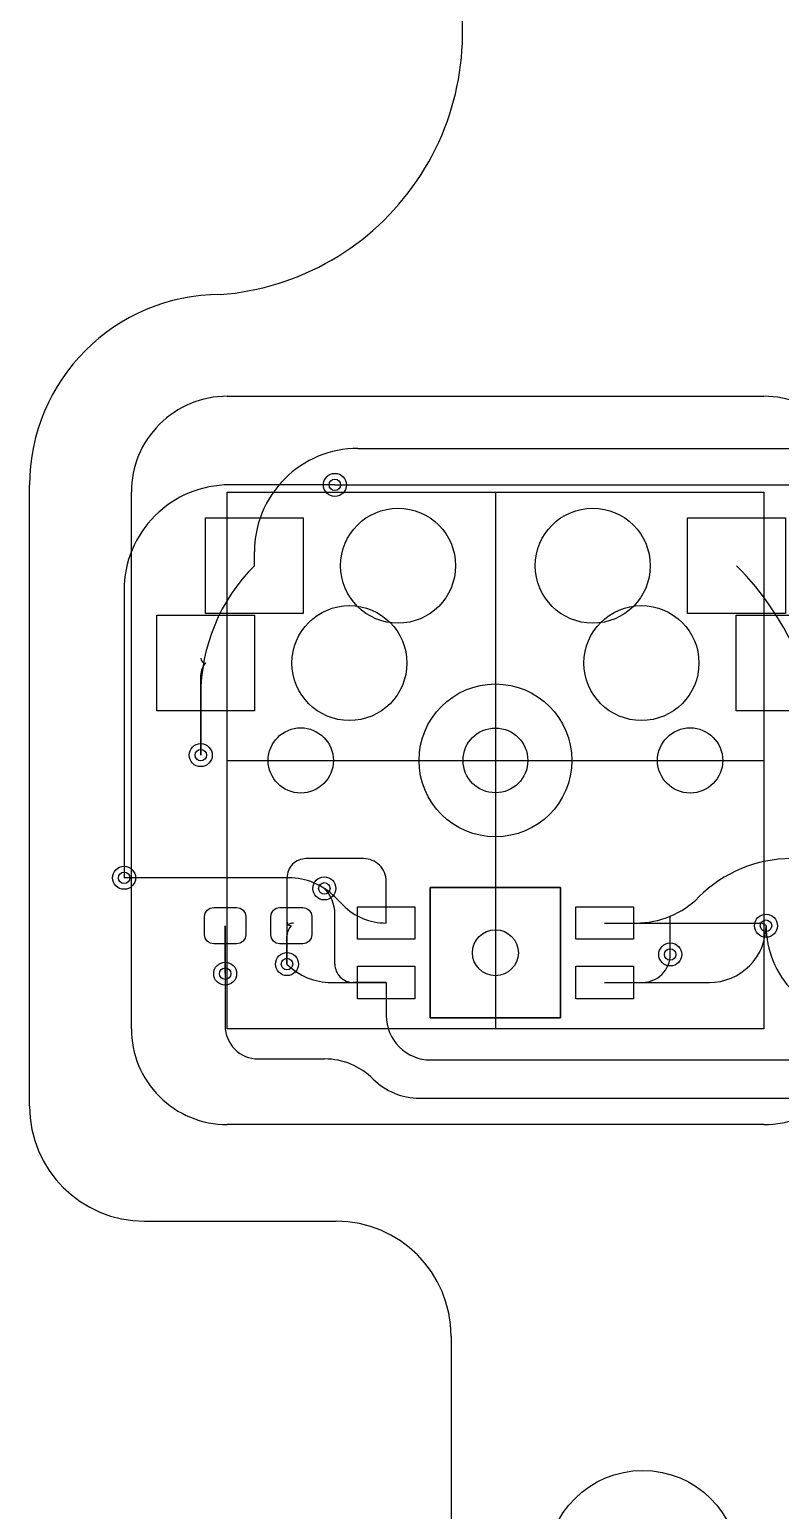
# Model space of a CAD drawing. Header units: millimetres. Extents: x -220 to 263, y -14 to 135.
# Drawn here: x -215 to -195.41, y 18.46 to 57.08 of the extents above; entities that cross this region are included whole.
import ezdxf

# ---------------------------------------------------------------- set-up
doc = ezdxf.new("R2010")
doc.units = ezdxf.units.MM
doc.layers.get('0').update_dxf_attribs({"color": 96, "lineweight": 25, "true_color": 0x008000})
for name, color, linetype, lineweight, true_color in [('livello 1', 18, 'Continuous', 25, 0x000000), ('livello 2', 18, 'Continuous', 25, 0x000000), ('livello 5', 18, 'Continuous', 25, 0x000000)]:
    doc.layers.add(name, color=color, linetype=linetype, lineweight=lineweight, true_color=true_color)

msp = doc.modelspace()

# ---------------------------------------------------------------- linework, layer by layer
at = {"flags": 128}
for points in [[(-215, 29), (-215, 45.196)], [(-212, 26), (-207, 26)], [(-204, 23), (-204, 18)]]:
    msp.add_lwpolyline(points, dxfattribs=at)
for centre, radius in [((-202.845, 38.019), 0.845), ((-199, 17), 2.5)]:
    msp.add_circle(centre, radius)
for centre, radius, start, end in [((-210.552, 57), 6.85, 274.3995, 16.9759), ((-210.026, 45.196), 4.974, 90, 180), ((-212, 29), 3, 180, 270), ((-207, 23), 3, 0, 90)]:
    msp.add_arc(centre, radius, start, end)
at = {"layer": 'livello 1', "color": 22, "true_color": 0xc83434, "flags": 128}
for points in [[(-206.434, 46.157, 0.414224), (-209.135, 43.456)], [(-209.135, 43.099, 0.198909), (-210.534, 39.722)], [(-195.12, 35.457, 0.198912), (-197.534, 34.457)], [(-207.034, 34.457, 0.198912), (-208.241, 34.957)], [(-199.173, 33.778, 0.198901), (-197.534, 34.457)], [(-206.822, 34.245, 0.198902), (-205.695, 33.778)], [(-208.172, 33.707, 0.198884), (-208.284, 33.435)], [(-198.283, 33.956, 0.414214), (-198.284, 33.955)], [(-197.263, 32.228, 0.414214), (-195.784, 33.707)], [(-208.284, 32.707, 0.198911), (-207.127, 32.228)], [(-205.695, 31.368, 0.414214), (-204.534, 30.207)], [(-209.897, 31.095, 0.414214), (-209.034, 30.232)], [(-206.034, 29.707, 0.198913), (-207.301, 30.232)], [(-206.034, 29.707, 0.198912), (-204.827, 29.207)]]:
    msp.add_lwpolyline(points, format="xyb", dxfattribs=at)
for points in [[(-206.434, 46.157), (-191.634, 46.157)], [(-207.034, 45.207), (-183.284, 45.207)], [(-207.86, 44.349), (-207.86, 41.849), (-210.41, 41.849), (-210.41, 44.349), (-207.86, 44.349)], [(-209.135, 43.099), (-209.135, 43.456)], [(-194.01, 41.809), (-194.01, 39.309), (-196.56, 39.309), (-196.56, 41.809), (-194.01, 41.809)], [(-210.534, 39.722), (-210.534, 38.157)], [(-208.241, 34.957), (-212.534, 34.957)], [(-206.822, 34.245), (-207.034, 34.457)], [(-209.359, 33.47), (-209.377, 33.379), (-209.429, 33.302), (-209.506, 33.25), (-209.597, 33.232), (-210.197, 33.232), (-210.287, 33.25), (-210.364, 33.302), (-210.416, 33.379), (-210.434, 33.47), (-210.434, 33.945), (-210.416, 34.035), (-210.364, 34.112), (-210.287, 34.164), (-210.197, 34.182), (-209.597, 34.182), (-209.506, 34.164), (-209.429, 34.112), (-209.377, 34.035), (-209.359, 33.945), (-209.359, 33.47)], [(-207.634, 33.47), (-207.652, 33.379), (-207.704, 33.302), (-207.781, 33.25), (-207.871, 33.232), (-208.472, 33.232), (-208.562, 33.25), (-208.639, 33.302), (-208.691, 33.379), (-208.709, 33.47), (-208.709, 33.945), (-208.691, 34.035), (-208.639, 34.112), (-208.562, 34.164), (-208.472, 34.182), (-207.871, 34.182), (-207.781, 34.164), (-207.704, 34.112), (-207.652, 34.035), (-207.634, 33.945), (-207.634, 33.47)], [(-204.945, 34.203), (-204.945, 33.353), (-206.445, 33.353), (-206.445, 34.203), (-204.945, 34.203)], [(-199.245, 34.203), (-199.245, 33.353), (-200.745, 33.353), (-200.745, 34.203), (-199.245, 34.203)], [(-209.897, 33.707), (-209.897, 32.457)], [(-199.995, 33.778), (-199.173, 33.778)], [(-198.284, 32.957), (-198.284, 33.955)], [(-208.284, 32.707), (-208.284, 33.435)], [(-209.897, 32.457), (-209.897, 31.095)], [(-204.945, 32.653), (-204.945, 31.803), (-206.445, 31.803), (-206.445, 32.653), (-204.945, 32.653)], [(-199.245, 32.653), (-199.245, 31.803), (-200.745, 31.803), (-200.745, 32.653), (-199.245, 32.653)], [(-207.127, 32.228), (-205.695, 32.228)], [(-205.695, 32.228), (-205.695, 31.368)], [(-199.995, 32.228), (-197.263, 32.228)], [(-209.034, 30.232), (-207.301, 30.232)], [(-204.534, 30.207), (-189.934, 30.207)], [(-204.827, 29.207), (-188.534, 29.207)]]:
    msp.add_lwpolyline(points, dxfattribs=at)
at = {"layer": 'livello 1', "color": 254, "true_color": 0xd0d2cd, "flags": 128}
for points in [[(-204.545, 31.303), (-204.545, 34.703)], [(-204.545, 34.703), (-201.145, 34.703)], [(-201.145, 34.703), (-204.545, 34.703)], [(-204.545, 34.703), (-204.545, 31.303)], [(-201.145, 34.703), (-201.145, 31.303)], [(-201.145, 31.303), (-201.145, 34.703)], [(-201.145, 31.303), (-204.545, 31.303)], [(-204.545, 31.303), (-201.145, 31.303)]]:
    msp.add_lwpolyline(points, dxfattribs=at)
at = {"layer": 'livello 1', "color": 7, "true_color": 0xececec}
for centre in [(-207.034, 45.207), (-210.534, 38.157), (-212.534, 34.957), (-207.31, 34.681), (-195.784, 33.707), (-198.284, 32.957), (-208.284, 32.707), (-209.897, 32.457)]:
    msp.add_circle(centre, 0.3, dxfattribs=at)
at = {"layer": 'livello 1', "color": 7}
for centre, radius in [((-207.034, 45.207), 0.15), ((-205.385, 43.099), 1.5), ((-200.305, 43.099), 1.5), ((-206.655, 40.559), 1.5), ((-199.035, 40.559), 1.5), ((-202.845, 38.019), 1.994), ((-202.845, 38.019), 1.994), ((-207.925, 38.019), 0.851), ((-207.925, 38.019), 0.851), ((-197.765, 38.019), 0.851), ((-197.765, 38.019), 0.851), ((-210.534, 38.157), 0.15), ((-212.534, 34.957), 0.15), ((-207.31, 34.681), 0.15), ((-195.784, 33.707), 0.15), ((-208.284, 32.707), 0.15), ((-198.284, 32.957), 0.15), ((-209.897, 32.457), 0.15)]:
    msp.add_circle(centre, radius, dxfattribs=at)
at = {"layer": 'livello 1', "color": 22, "true_color": 0xc83434}
msp.add_circle((-202.845, 33.003), 0.599, dxfattribs=at)
at = {"layer": 'livello 2', "color": 163, "true_color": 0x4d7fc4, "flags": 128}
for points in [[(-209.784, 45.207, 0.414224), (-212.534, 42.457)], [(-194.345, 37.764, 0.198912), (-196.555, 43.099)], [(-210.534, 40.688, 0.413987), (-210.405, 40.559)], [(-210.405, 40.559, 0.198929), (-210.534, 40.248)], [(-207.784, 35.457, 0.414214), (-208.284, 34.957)], [(-205.695, 34.868, 0.414214), (-206.284, 35.457)], [(-207.034, 34.014, 0.198896), (-207.31, 34.681)], [(-208.284, 33.82, 0.414214), (-208.172, 33.707)], [(-208.113, 33.778, 0.198811), (-208.284, 33.707)], [(-195.784, 33.707, 0.198918), (-195.955, 33.778)], [(-195.784, 33.707, 0.198913), (-195.077, 32)], [(-199.013, 32.228, 0.414214), (-198.284, 32.957)], [(-207.034, 32.707, 0.414214), (-206.555, 32.228)]]:
    msp.add_lwpolyline(points, format="xyb", dxfattribs=at)
for points in [[(-207.034, 45.207), (-209.784, 45.207)], [(-197.83, 41.849), (-197.83, 44.349), (-195.28, 44.349), (-195.28, 41.849), (-197.83, 41.849)], [(-212.534, 42.457), (-212.534, 36.207)], [(-211.68, 39.309), (-211.68, 41.809), (-209.13, 41.809), (-209.13, 39.309), (-211.68, 39.309)], [(-210.534, 38.157), (-210.534, 40.248)], [(-212.534, 36.207), (-212.534, 34.957)], [(-206.284, 35.457), (-207.784, 35.457)], [(-208.284, 34.957), (-208.284, 34.457)], [(-205.695, 33.778), (-205.695, 34.868)], [(-208.284, 34.457), (-208.284, 33.82)], [(-208.284, 34.457), (-208.284, 32.707)], [(-209.359, 33.47), (-209.377, 33.379), (-209.429, 33.302), (-209.506, 33.25), (-209.597, 33.232), (-210.197, 33.232), (-210.287, 33.25), (-210.364, 33.302), (-210.416, 33.379), (-210.434, 33.47), (-210.434, 33.945), (-210.416, 34.035), (-210.364, 34.112), (-210.287, 34.164), (-210.197, 34.182), (-209.597, 34.182), (-209.506, 34.164), (-209.429, 34.112), (-209.377, 34.035), (-209.359, 33.945), (-209.359, 33.47)], [(-207.634, 33.47), (-207.652, 33.379), (-207.704, 33.302), (-207.781, 33.25), (-207.871, 33.232), (-208.472, 33.232), (-208.562, 33.25), (-208.639, 33.302), (-208.691, 33.379), (-208.709, 33.47), (-208.709, 33.945), (-208.691, 34.035), (-208.639, 34.112), (-208.562, 34.164), (-208.472, 34.182), (-207.871, 34.182), (-207.781, 34.164), (-207.704, 34.112), (-207.652, 34.035), (-207.634, 33.945), (-207.634, 33.47)], [(-207.034, 32.707), (-207.034, 34.014)], [(-204.945, 34.203), (-204.945, 33.353), (-206.445, 33.353), (-206.445, 34.203), (-204.945, 34.203)], [(-199.245, 34.203), (-199.245, 33.353), (-200.745, 33.353), (-200.745, 34.203), (-199.245, 34.203)], [(-209.897, 32.457), (-209.897, 33.707)], [(-199.995, 33.778), (-195.955, 33.778)], [(-204.945, 32.653), (-204.945, 31.803), (-206.445, 31.803), (-206.445, 32.653), (-204.945, 32.653)], [(-199.245, 32.653), (-199.245, 31.803), (-200.745, 31.803), (-200.745, 32.653), (-199.245, 32.653)], [(-205.695, 32.228), (-206.555, 32.228)], [(-199.995, 32.228), (-199.013, 32.228)]]:
    msp.add_lwpolyline(points, dxfattribs=at)
at = {"layer": 'livello 2', "color": 254, "true_color": 0xd0d2cd, "flags": 128}
for points in [[(-204.545, 31.303), (-204.545, 34.703)], [(-204.545, 34.703), (-201.145, 34.703)], [(-201.145, 34.703), (-204.545, 34.703)], [(-204.545, 34.703), (-204.545, 31.303)], [(-201.145, 34.703), (-201.145, 31.303)], [(-201.145, 31.303), (-201.145, 34.703)], [(-201.145, 31.303), (-204.545, 31.303)], [(-204.545, 31.303), (-201.145, 31.303)]]:
    msp.add_lwpolyline(points, dxfattribs=at)
at = {"layer": 'livello 2', "color": 7, "true_color": 0xececec}
for centre in [(-207.034, 45.207), (-210.534, 38.157), (-212.534, 34.957), (-207.31, 34.681), (-195.784, 33.707), (-198.284, 32.957), (-208.284, 32.707), (-209.897, 32.457)]:
    msp.add_circle(centre, 0.3, dxfattribs=at)
at = {"layer": 'livello 2', "color": 7}
for centre, radius in [((-207.034, 45.207), 0.15), ((-205.385, 43.099), 1.5), ((-200.305, 43.099), 1.5), ((-206.655, 40.559), 1.5), ((-199.035, 40.559), 1.5), ((-202.845, 38.019), 1.994), ((-202.845, 38.019), 1.994), ((-207.925, 38.019), 0.851), ((-207.925, 38.019), 0.851), ((-197.765, 38.019), 0.851), ((-197.765, 38.019), 0.851), ((-210.534, 38.157), 0.15), ((-212.534, 34.957), 0.15), ((-207.31, 34.681), 0.15), ((-195.784, 33.707), 0.15), ((-208.284, 32.707), 0.15), ((-198.284, 32.957), 0.15), ((-209.897, 32.457), 0.15)]:
    msp.add_circle(centre, radius, dxfattribs=at)
at = {"layer": 'livello 2', "color": 163, "true_color": 0x4d7fc4}
msp.add_circle((-202.845, 33.003), 0.599, dxfattribs=at)
at = {"layer": 'livello 5', "color": 3, "true_color": 0x00ff00, "flags": 128}
for points in [[(-209.845, 47.519, 0.414214), (-212.345, 45.019)], [(-193.345, 45.019, 0.414214), (-195.845, 47.519)], [(-212.345, 31.02, 0.414214), (-209.845, 28.52)], [(-195.845, 28.52, 0.414214), (-193.345, 31.02)]]:
    msp.add_lwpolyline(points, format="xyb", dxfattribs=at)
for points in [[(-209.845, 47.519), (-195.845, 47.519)], [(-212.345, 31.02), (-212.345, 45.019)], [(-209.845, 31.02), (-209.845, 45.019)], [(-209.845, 45.019), (-195.845, 45.019)], [(-202.845, 45.019), (-202.845, 31.019)], [(-195.845, 45.019), (-195.845, 31.02)], [(-209.844, 38.019), (-195.845, 38.019)], [(-204.545, 31.303), (-204.545, 34.703)], [(-204.545, 34.703), (-201.145, 34.703)], [(-201.145, 34.703), (-204.545, 34.703)], [(-204.545, 34.703), (-204.545, 31.303)], [(-201.145, 34.703), (-201.145, 31.303)], [(-201.145, 31.303), (-201.145, 34.703)], [(-201.145, 31.303), (-204.545, 31.303)], [(-204.545, 31.303), (-201.145, 31.303)], [(-195.845, 31.02), (-209.845, 31.02)], [(-195.845, 28.52), (-209.845, 28.52)]]:
    msp.add_lwpolyline(points, dxfattribs=at)

doc.saveas('drawing.dxf')
